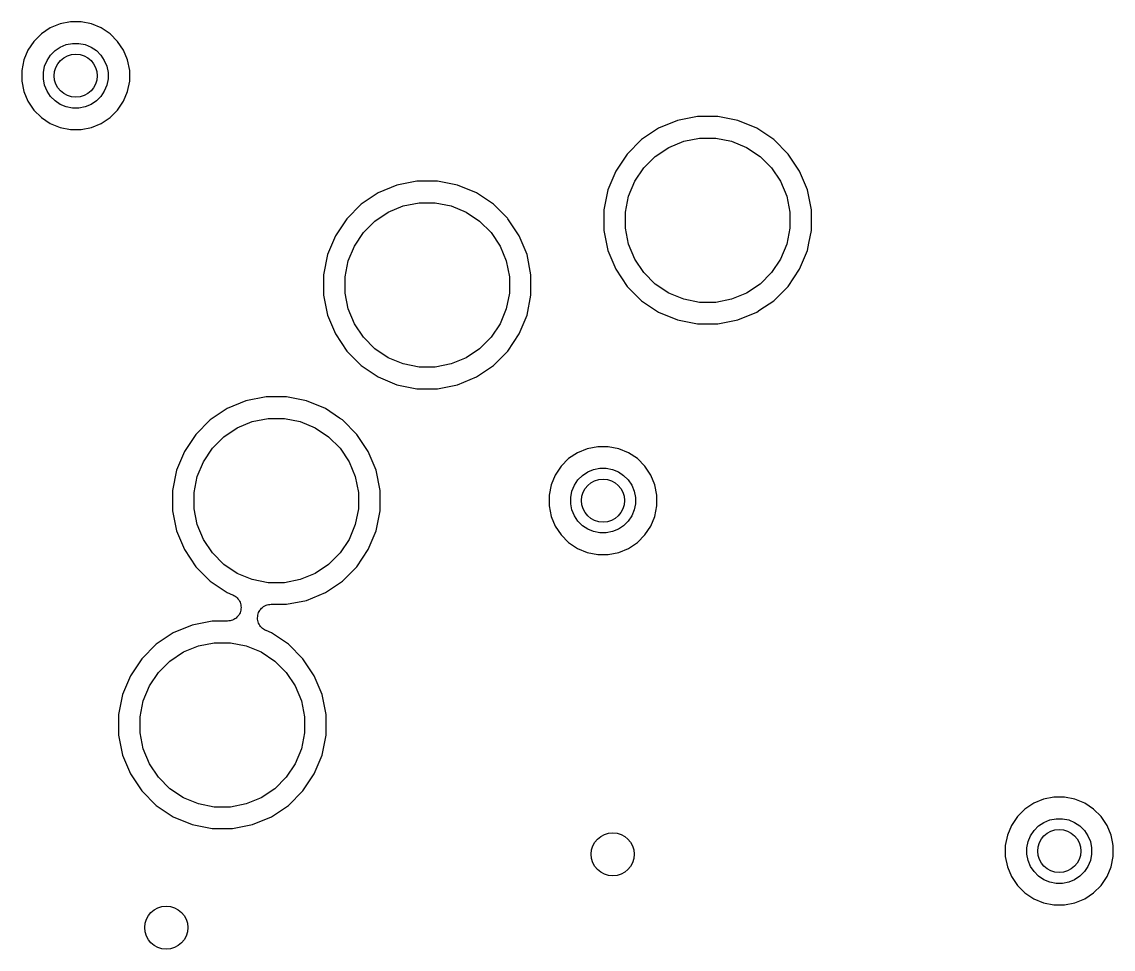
# Model space of a CAD drawing. Extents: x 76.5 to 170.2, y -170.2 to -83.1.
# Drawn here: x 106.06 to 116.18, y -112.77 to -104.17 of the extents above; entities that cross this region are included whole.
import ezdxf

# ---------------------------------------------------------------- set-up
doc = ezdxf.new("R2010")
doc.units = 0
doc.header["$MEASUREMENT"] = 0
doc.layers.add('BLACK', color=7, linetype='CONTINUOUS')

msp = doc.modelspace()

# ---------------------------------------------------------------- linework, layer by layer
at = {"layer": 'BLACK', "linetype": 'CONTINUOUS'}
for p, q in [((106.327, -104.223), (106.245, -104.277)), ((106.418, -104.185), (106.327, -104.223)), ((106.514, -104.166), (106.418, -104.185)), ((106.613, -104.166), (106.514, -104.166)), ((106.709, -104.185), (106.613, -104.166)), ((106.8, -104.223), (106.709, -104.185)), ((106.882, -104.277), (106.8, -104.223)), ((106.245, -104.277), (106.175, -104.347)), ((106.952, -104.347), (106.882, -104.277)), ((106.175, -104.347), (106.12, -104.429)), ((106.372, -104.433), (106.421, -104.4)), ((106.421, -104.4), (106.476, -104.377)), ((106.476, -104.377), (106.534, -104.366)), ((106.534, -104.366), (106.593, -104.366)), ((106.593, -104.366), (106.651, -104.377)), ((106.651, -104.377), (106.706, -104.4)), ((106.706, -104.4), (106.755, -104.433)), ((107.007, -104.429), (106.952, -104.347)), ((106.083, -104.52), (106.064, -104.616)), ((106.12, -104.429), (106.083, -104.52)), ((106.275, -104.578), (106.298, -104.524)), ((106.298, -104.524), (106.331, -104.474)), ((106.331, -104.474), (106.372, -104.433)), ((106.755, -104.433), (106.797, -104.474)), ((106.797, -104.474), (106.829, -104.524)), ((106.829, -104.524), (106.852, -104.578)), ((107.044, -104.52), (107.007, -104.429)), ((107.064, -104.616), (107.044, -104.52)), ((106.064, -104.616), (106.064, -104.715)), ((106.264, -104.636), (106.275, -104.578)), ((106.852, -104.578), (106.864, -104.636)), ((107.064, -104.715), (107.064, -104.616)), ((106.064, -104.715), (106.083, -104.812)), ((106.264, -104.695), (106.264, -104.636)), ((106.275, -104.753), (106.264, -104.695)), ((106.864, -104.695), (106.852, -104.753)), ((106.864, -104.636), (106.864, -104.695)), ((107.044, -104.812), (107.064, -104.715)), ((106.083, -104.812), (106.12, -104.903)), ((106.298, -104.808), (106.275, -104.753)), ((106.331, -104.857), (106.298, -104.808)), ((106.829, -104.808), (106.797, -104.857)), ((106.852, -104.753), (106.829, -104.808)), ((107.007, -104.903), (107.044, -104.812)), ((106.12, -104.903), (106.175, -104.984)), ((106.372, -104.899), (106.331, -104.857)), ((106.421, -104.932), (106.372, -104.899)), ((106.476, -104.954), (106.421, -104.932)), ((106.706, -104.932), (106.651, -104.954)), ((106.755, -104.899), (106.706, -104.932)), ((106.797, -104.857), (106.755, -104.899)), ((106.952, -104.984), (107.007, -104.903)), ((106.175, -104.984), (106.245, -105.054)), ((106.534, -104.966), (106.476, -104.954)), ((106.593, -104.966), (106.534, -104.966)), ((106.651, -104.954), (106.593, -104.966)), ((106.882, -105.054), (106.952, -104.984)), ((106.245, -105.054), (106.327, -105.109)), ((106.327, -105.109), (106.418, -105.146)), ((106.709, -105.146), (106.8, -105.109)), ((106.8, -105.109), (106.882, -105.054)), ((112.142, -105.081), (111.967, -105.153)), ((112.328, -105.044), (112.142, -105.081)), ((112.518, -105.044), (112.328, -105.044)), ((112.704, -105.081), (112.518, -105.044)), ((112.879, -105.153), (112.704, -105.081)), ((106.418, -105.146), (106.514, -105.166)), ((106.514, -105.166), (106.613, -105.166)), ((106.613, -105.166), (106.709, -105.146)), ((111.967, -105.153), (111.81, -105.258)), ((113.036, -105.258), (112.879, -105.153)), ((111.81, -105.258), (111.676, -105.392)), ((111.937, -105.414), (112.062, -105.33)), ((112.062, -105.33), (112.201, -105.273)), ((112.201, -105.273), (112.348, -105.244)), ((112.348, -105.244), (112.498, -105.244)), ((112.498, -105.244), (112.645, -105.273)), ((112.645, -105.273), (112.784, -105.33)), ((112.784, -105.33), (112.909, -105.414)), ((113.17, -105.392), (113.036, -105.258)), ((111.676, -105.392), (111.571, -105.55)), ((111.831, -105.52), (111.937, -105.414)), ((112.909, -105.414), (113.015, -105.52)), ((113.276, -105.55), (113.17, -105.392)), ((111.748, -105.645), (111.831, -105.52)), ((113.015, -105.52), (113.098, -105.645)), ((111.571, -105.55), (111.498, -105.725)), ((113.348, -105.725), (113.276, -105.55)), ((109.542, -105.681), (109.367, -105.753)), ((109.728, -105.644), (109.542, -105.681)), ((109.918, -105.644), (109.728, -105.644)), ((110.104, -105.681), (109.918, -105.644)), ((110.279, -105.753), (110.104, -105.681)), ((111.498, -105.725), (111.461, -105.911)), ((111.69, -105.783), (111.748, -105.645)), ((113.098, -105.645), (113.156, -105.783)), ((113.385, -105.911), (113.348, -105.725)), ((109.367, -105.753), (109.21, -105.858)), ((109.601, -105.873), (109.748, -105.844)), ((109.748, -105.844), (109.898, -105.844)), ((109.898, -105.844), (110.045, -105.873)), ((110.436, -105.858), (110.279, -105.753)), ((111.661, -105.931), (111.69, -105.783)), ((113.156, -105.783), (113.185, -105.931)), ((109.21, -105.858), (109.076, -105.992)), ((109.337, -106.014), (109.462, -105.93)), ((109.462, -105.93), (109.601, -105.873)), ((110.045, -105.873), (110.184, -105.93)), ((110.184, -105.93), (110.309, -106.014)), ((110.566, -105.988), (110.436, -105.858)), ((111.461, -105.911), (111.461, -106.1)), ((111.661, -106.081), (111.661, -105.931)), ((113.185, -105.931), (113.185, -106.081)), ((113.385, -106.1), (113.385, -105.911)), ((109.076, -105.992), (108.971, -106.15)), ((109.231, -106.12), (109.337, -106.014)), ((110.309, -106.014), (110.415, -106.12)), ((110.57, -105.992), (110.566, -105.988)), ((110.676, -106.15), (110.57, -105.992)), ((109.148, -106.245), (109.231, -106.12)), ((110.415, -106.12), (110.498, -106.245)), ((111.461, -106.1), (111.498, -106.286)), ((111.69, -106.228), (111.661, -106.081)), ((113.185, -106.081), (113.156, -106.228)), ((113.361, -106.219), (113.385, -106.1)), ((108.971, -106.15), (108.898, -106.325)), ((109.09, -106.383), (109.148, -106.245)), ((110.498, -106.245), (110.556, -106.383)), ((110.748, -106.325), (110.676, -106.15)), ((111.748, -106.367), (111.69, -106.228)), ((113.156, -106.228), (113.098, -106.367)), ((113.348, -106.286), (113.361, -106.219)), ((113.361, -106.219), (113.361, -106.219)), ((108.898, -106.325), (108.861, -106.511)), ((110.785, -106.511), (110.748, -106.325)), ((111.498, -106.286), (111.571, -106.461)), ((113.276, -106.461), (113.348, -106.286)), ((109.061, -106.531), (109.09, -106.383)), ((110.556, -106.383), (110.585, -106.531)), ((111.831, -106.491), (111.748, -106.367)), ((113.098, -106.367), (113.015, -106.491)), ((108.861, -106.511), (108.861, -106.7)), ((109.061, -106.681), (109.061, -106.531)), ((110.585, -106.531), (110.585, -106.681)), ((110.785, -106.7), (110.785, -106.511)), ((111.571, -106.461), (111.676, -106.619)), ((111.937, -106.598), (111.831, -106.491)), ((113.015, -106.491), (112.909, -106.598)), ((113.17, -106.619), (113.276, -106.461)), ((111.676, -106.619), (111.81, -106.753)), ((112.062, -106.681), (111.937, -106.598)), ((112.909, -106.598), (112.784, -106.681)), ((113.036, -106.753), (113.17, -106.619)), ((108.861, -106.7), (108.898, -106.886)), ((109.09, -106.828), (109.061, -106.681)), ((110.585, -106.681), (110.556, -106.828)), ((110.748, -106.886), (110.785, -106.7)), ((111.81, -106.753), (111.967, -106.858)), ((112.201, -106.738), (112.062, -106.681)), ((112.348, -106.768), (112.201, -106.738)), ((112.645, -106.738), (112.498, -106.768)), ((112.784, -106.681), (112.645, -106.738)), ((112.908, -106.838), (113.036, -106.753)), ((109.148, -106.967), (109.09, -106.828)), ((110.556, -106.828), (110.498, -106.967)), ((112.498, -106.768), (112.348, -106.768)), ((112.879, -106.858), (112.908, -106.838)), ((112.908, -106.838), (112.908, -106.838)), ((108.898, -106.886), (108.971, -107.061)), ((110.676, -107.061), (110.748, -106.886)), ((111.967, -106.858), (112.142, -106.931)), ((112.142, -106.931), (112.328, -106.968)), ((112.518, -106.968), (112.704, -106.931)), ((112.704, -106.931), (112.879, -106.858)), ((109.231, -107.091), (109.148, -106.967)), ((110.498, -106.967), (110.415, -107.091)), ((112.328, -106.968), (112.518, -106.968)), ((108.971, -107.061), (109.076, -107.219)), ((109.337, -107.198), (109.231, -107.091)), ((110.415, -107.091), (110.309, -107.198)), ((110.57, -107.219), (110.676, -107.061)), ((109.076, -107.219), (109.21, -107.353)), ((109.462, -107.281), (109.337, -107.198)), ((110.309, -107.198), (110.184, -107.281)), ((110.436, -107.353), (110.57, -107.219)), ((109.21, -107.353), (109.367, -107.458)), ((109.601, -107.338), (109.462, -107.281)), ((109.748, -107.368), (109.601, -107.338)), ((110.045, -107.338), (109.898, -107.368)), ((110.184, -107.281), (110.045, -107.338)), ((110.279, -107.458), (110.436, -107.353)), ((109.367, -107.458), (109.542, -107.531)), ((109.898, -107.368), (109.748, -107.368)), ((110.104, -107.531), (110.279, -107.458)), ((109.542, -107.531), (109.728, -107.568)), ((109.918, -107.568), (110.104, -107.531)), ((108.328, -107.644), (108.142, -107.681)), ((108.518, -107.644), (108.328, -107.644)), ((108.704, -107.681), (108.518, -107.644)), ((109.728, -107.568), (109.918, -107.568)), ((107.967, -107.753), (107.81, -107.858)), ((108.142, -107.681), (107.967, -107.753)), ((108.879, -107.753), (108.704, -107.681)), ((109.01, -107.841), (108.879, -107.753)), ((107.81, -107.858), (107.676, -107.992)), ((108.201, -107.873), (108.348, -107.844)), ((108.348, -107.844), (108.498, -107.844)), ((108.498, -107.844), (108.645, -107.873)), ((109.036, -107.858), (109.01, -107.841)), ((109.01, -107.841), (109.01, -107.841)), ((109.17, -107.992), (109.036, -107.858)), ((107.937, -108.014), (108.062, -107.93)), ((108.062, -107.93), (108.201, -107.873)), ((108.645, -107.873), (108.784, -107.93)), ((108.784, -107.93), (108.909, -108.014)), ((107.676, -107.992), (107.571, -108.15)), ((107.831, -108.12), (107.937, -108.014)), ((108.909, -108.014), (109.015, -108.12)), ((109.276, -108.15), (109.17, -107.992)), ((107.571, -108.15), (107.498, -108.325)), ((107.748, -108.245), (107.831, -108.12)), ((109.015, -108.12), (109.098, -108.245)), ((109.348, -108.325), (109.276, -108.15)), ((111.216, -108.163), (111.134, -108.217)), ((111.307, -108.125), (111.216, -108.163)), ((111.404, -108.106), (111.307, -108.125)), ((111.502, -108.106), (111.404, -108.106)), ((111.599, -108.125), (111.502, -108.106)), ((111.69, -108.163), (111.599, -108.125)), ((111.772, -108.217), (111.69, -108.163)), ((107.69, -108.383), (107.748, -108.245)), ((109.098, -108.245), (109.156, -108.383)), ((111.134, -108.217), (111.065, -108.287)), ((111.841, -108.287), (111.772, -108.217)), ((107.498, -108.325), (107.461, -108.511)), ((109.385, -108.511), (109.348, -108.325)), ((111.01, -108.369), (110.972, -108.46)), ((111.065, -108.287), (111.01, -108.369)), ((111.22, -108.414), (111.262, -108.373)), ((111.262, -108.373), (111.311, -108.34)), ((111.311, -108.34), (111.366, -108.317)), ((111.366, -108.317), (111.424, -108.306)), ((111.424, -108.306), (111.483, -108.306)), ((111.483, -108.306), (111.541, -108.317)), ((111.541, -108.317), (111.595, -108.34)), ((111.595, -108.34), (111.644, -108.373)), ((111.644, -108.373), (111.686, -108.414)), ((111.896, -108.369), (111.841, -108.287)), ((111.934, -108.46), (111.896, -108.369)), ((107.661, -108.531), (107.69, -108.383)), ((109.156, -108.383), (109.185, -108.531)), ((110.972, -108.46), (110.953, -108.556)), ((111.165, -108.518), (111.187, -108.464)), ((111.187, -108.464), (111.22, -108.414)), ((111.686, -108.414), (111.719, -108.464)), ((111.719, -108.464), (111.742, -108.518)), ((111.953, -108.556), (111.934, -108.46)), ((107.461, -108.511), (107.461, -108.7)), ((107.661, -108.681), (107.661, -108.531)), ((109.185, -108.531), (109.185, -108.681)), ((109.385, -108.7), (109.385, -108.511)), ((110.953, -108.556), (110.953, -108.655)), ((111.153, -108.576), (111.165, -108.518)), ((111.153, -108.635), (111.153, -108.576)), ((111.742, -108.518), (111.753, -108.576)), ((111.753, -108.576), (111.753, -108.635)), ((111.953, -108.655), (111.953, -108.556)), ((110.953, -108.655), (110.972, -108.752)), ((111.165, -108.693), (111.153, -108.635)), ((111.753, -108.635), (111.742, -108.693)), ((111.934, -108.752), (111.953, -108.655)), ((107.461, -108.7), (107.498, -108.886)), ((107.69, -108.828), (107.661, -108.681)), ((109.185, -108.681), (109.156, -108.828)), ((109.348, -108.886), (109.385, -108.7)), ((110.972, -108.752), (111.01, -108.843)), ((111.187, -108.748), (111.165, -108.693)), ((111.22, -108.797), (111.187, -108.748)), ((111.719, -108.748), (111.686, -108.797)), ((111.742, -108.693), (111.719, -108.748)), ((111.896, -108.843), (111.934, -108.752)), ((107.748, -108.967), (107.69, -108.828)), ((109.156, -108.828), (109.098, -108.967)), ((111.01, -108.843), (111.065, -108.924)), ((111.262, -108.839), (111.22, -108.797)), ((111.311, -108.872), (111.262, -108.839)), ((111.366, -108.894), (111.311, -108.872)), ((111.595, -108.872), (111.541, -108.894)), ((111.644, -108.839), (111.595, -108.872)), ((111.686, -108.797), (111.644, -108.839)), ((111.841, -108.924), (111.896, -108.843)), ((107.498, -108.886), (107.571, -109.061)), ((107.831, -109.091), (107.748, -108.967)), ((109.098, -108.967), (109.015, -109.091)), ((109.276, -109.061), (109.348, -108.886)), ((111.065, -108.924), (111.134, -108.994)), ((111.424, -108.906), (111.366, -108.894)), ((111.483, -108.906), (111.424, -108.906)), ((111.541, -108.894), (111.483, -108.906)), ((111.772, -108.994), (111.841, -108.924)), ((107.571, -109.061), (107.676, -109.219)), ((109.17, -109.219), (109.276, -109.061)), ((111.134, -108.994), (111.216, -109.049)), ((111.216, -109.049), (111.307, -109.086)), ((111.599, -109.086), (111.69, -109.049)), ((111.69, -109.049), (111.772, -108.994)), ((107.937, -109.198), (107.831, -109.091)), ((109.015, -109.091), (108.909, -109.198)), ((111.307, -109.086), (111.404, -109.106)), ((111.404, -109.106), (111.502, -109.106)), ((111.502, -109.106), (111.599, -109.086)), ((107.676, -109.219), (107.81, -109.353)), ((108.062, -109.281), (107.937, -109.198)), ((108.201, -109.338), (108.062, -109.281)), ((108.784, -109.281), (108.645, -109.338)), ((108.909, -109.198), (108.784, -109.281)), ((109.036, -109.353), (109.17, -109.219)), ((107.81, -109.353), (107.967, -109.458)), ((108.348, -109.368), (108.201, -109.338)), ((108.498, -109.368), (108.348, -109.368)), ((108.645, -109.338), (108.498, -109.368)), ((108.879, -109.458), (109.036, -109.353)), ((107.967, -109.458), (108.018, -109.479)), ((108.018, -109.479), (108.02, -109.48)), ((108.02, -109.48), (108.02, -109.48)), ((108.02, -109.48), (108.02, -109.48)), ((108.02, -109.48), (108.02, -109.48)), ((108.02, -109.48), (108.031, -109.486)), ((108.031, -109.486), (108.042, -109.492)), ((108.704, -109.531), (108.879, -109.458)), ((108.042, -109.492), (108.042, -109.492)), ((108.042, -109.492), (108.042, -109.492)), ((108.042, -109.492), (108.051, -109.5)), ((108.051, -109.5), (108.061, -109.508)), ((108.061, -109.508), (108.061, -109.508)), ((108.061, -109.508), (108.061, -109.508)), ((108.061, -109.508), (108.068, -109.517)), ((108.068, -109.517), (108.076, -109.527)), ((108.076, -109.527), (108.076, -109.527)), ((108.076, -109.527), (108.076, -109.527)), ((108.076, -109.527), (108.082, -109.538)), ((108.082, -109.538), (108.088, -109.549)), ((108.088, -109.549), (108.088, -109.549)), ((108.088, -109.549), (108.088, -109.549)), ((108.088, -109.549), (108.091, -109.561)), ((108.091, -109.561), (108.095, -109.573)), ((108.095, -109.573), (108.095, -109.573)), ((108.095, -109.573), (108.095, -109.573)), ((108.095, -109.573), (108.096, -109.585)), ((108.096, -109.585), (108.097, -109.598)), ((108.306, -109.589), (108.317, -109.583)), ((108.317, -109.583), (108.328, -109.577)), ((108.328, -109.577), (108.34, -109.574)), ((108.328, -109.577), (108.328, -109.577)), ((108.328, -109.577), (108.328, -109.577)), ((108.34, -109.574), (108.352, -109.57)), ((108.352, -109.57), (108.364, -109.569)), ((108.352, -109.57), (108.352, -109.57)), ((108.352, -109.57), (108.352, -109.57)), ((108.364, -109.569), (108.376, -109.568)), ((108.376, -109.568), (108.518, -109.568)), ((108.518, -109.568), (108.704, -109.531)), ((108.059, -109.687), (108.05, -109.695)), ((108.067, -109.677), (108.059, -109.687)), ((108.059, -109.687), (108.059, -109.687)), ((108.059, -109.687), (108.059, -109.687)), ((108.075, -109.668), (108.067, -109.677)), ((108.081, -109.657), (108.075, -109.668)), ((108.075, -109.668), (108.075, -109.668)), ((108.075, -109.668), (108.075, -109.668)), ((108.087, -109.646), (108.081, -109.657)), ((108.091, -109.634), (108.087, -109.646)), ((108.087, -109.646), (108.087, -109.646)), ((108.087, -109.646), (108.087, -109.646)), ((108.094, -109.622), (108.091, -109.634)), ((108.096, -109.61), (108.094, -109.622)), ((108.094, -109.622), (108.094, -109.622)), ((108.094, -109.622), (108.094, -109.622)), ((108.097, -109.598), (108.096, -109.61)), ((108.097, -109.598), (108.097, -109.598)), ((108.097, -109.598), (108.097, -109.598)), ((108.249, -109.694), (108.251, -109.682)), ((108.251, -109.682), (108.252, -109.669)), ((108.252, -109.669), (108.256, -109.657)), ((108.252, -109.669), (108.252, -109.669)), ((108.252, -109.669), (108.252, -109.669)), ((108.256, -109.657), (108.259, -109.645)), ((108.259, -109.645), (108.265, -109.634)), ((108.259, -109.645), (108.259, -109.645)), ((108.259, -109.645), (108.259, -109.645)), ((108.265, -109.634), (108.271, -109.624)), ((108.271, -109.623), (108.279, -109.614)), ((108.271, -109.624), (108.271, -109.623)), ((108.271, -109.624), (108.271, -109.624)), ((108.279, -109.614), (108.287, -109.605)), ((108.287, -109.604), (108.297, -109.597)), ((108.287, -109.605), (108.287, -109.604)), ((108.287, -109.605), (108.287, -109.605)), ((108.297, -109.597), (108.306, -109.589)), ((108.306, -109.589), (108.306, -109.589)), ((108.306, -109.589), (108.306, -109.589)), ((107.642, -109.761), (107.467, -109.833)), ((107.828, -109.724), (107.642, -109.761)), ((107.97, -109.724), (107.828, -109.724)), ((107.982, -109.722), (107.97, -109.724)), ((107.994, -109.721), (107.982, -109.722)), ((107.995, -109.721), (107.994, -109.721)), ((107.994, -109.721), (107.994, -109.721)), ((108.006, -109.718), (107.995, -109.721)), ((108.018, -109.714), (108.006, -109.718)), ((108.029, -109.708), (108.018, -109.714)), ((108.018, -109.714), (108.018, -109.714)), ((108.018, -109.714), (108.018, -109.714)), ((108.04, -109.703), (108.029, -109.708)), ((108.05, -109.695), (108.04, -109.702)), ((108.04, -109.702), (108.04, -109.703)), ((108.04, -109.703), (108.04, -109.703)), ((108.25, -109.706), (108.249, -109.694)), ((108.249, -109.694), (108.249, -109.694)), ((108.249, -109.694), (108.249, -109.694)), ((108.252, -109.718), (108.25, -109.706)), ((108.255, -109.73), (108.252, -109.718)), ((108.252, -109.718), (108.252, -109.718)), ((108.252, -109.718), (108.252, -109.718)), ((108.258, -109.742), (108.255, -109.73)), ((108.259, -109.742), (108.258, -109.742)), ((108.264, -109.753), (108.259, -109.742)), ((108.259, -109.742), (108.259, -109.742)), ((108.27, -109.764), (108.264, -109.753)), ((108.278, -109.774), (108.27, -109.764)), ((108.27, -109.764), (108.27, -109.764)), ((108.27, -109.764), (108.27, -109.764)), ((108.285, -109.783), (108.278, -109.774)), ((108.286, -109.784), (108.285, -109.783)), ((108.285, -109.783), (108.285, -109.783)), ((108.295, -109.791), (108.286, -109.784)), ((108.304, -109.799), (108.295, -109.791)), ((107.467, -109.833), (107.31, -109.938)), ((108.305, -109.799), (108.304, -109.799)), ((108.304, -109.799), (108.304, -109.799)), ((108.315, -109.805), (108.305, -109.799)), ((108.326, -109.811), (108.315, -109.805)), ((108.328, -109.812), (108.326, -109.811)), ((108.326, -109.811), (108.326, -109.811)), ((108.326, -109.811), (108.326, -109.811)), ((108.326, -109.811), (108.326, -109.811)), ((108.379, -109.833), (108.328, -109.812)), ((108.536, -109.938), (108.379, -109.833)), ((107.31, -109.938), (107.176, -110.072)), ((107.562, -110.01), (107.701, -109.953)), ((107.701, -109.953), (107.848, -109.924)), ((107.848, -109.924), (107.998, -109.924)), ((107.998, -109.924), (108.145, -109.953)), ((108.145, -109.953), (108.284, -110.01)), ((108.67, -110.072), (108.536, -109.938)), ((107.176, -110.072), (107.071, -110.23)), ((107.331, -110.2), (107.437, -110.094)), ((107.437, -110.094), (107.562, -110.01)), ((108.284, -110.01), (108.409, -110.094)), ((108.409, -110.094), (108.515, -110.2)), ((108.776, -110.23), (108.67, -110.072)), ((107.071, -110.23), (106.998, -110.405)), ((107.248, -110.325), (107.331, -110.2)), ((108.515, -110.2), (108.598, -110.325)), ((108.848, -110.405), (108.776, -110.23)), ((107.19, -110.463), (107.248, -110.325)), ((108.598, -110.325), (108.656, -110.463)), ((106.998, -110.405), (106.961, -110.591)), ((107.161, -110.611), (107.19, -110.463)), ((108.656, -110.463), (108.685, -110.611)), ((108.885, -110.591), (108.848, -110.405)), ((106.961, -110.591), (106.961, -110.78)), ((108.885, -110.78), (108.885, -110.591)), ((107.161, -110.761), (107.161, -110.611)), ((108.685, -110.611), (108.685, -110.761)), ((106.961, -110.78), (106.998, -110.966)), ((107.19, -110.908), (107.161, -110.761)), ((108.685, -110.761), (108.656, -110.908)), ((108.848, -110.966), (108.885, -110.78)), ((106.998, -110.966), (107.071, -111.141)), ((107.248, -111.047), (107.19, -110.908)), ((108.656, -110.908), (108.598, -111.047)), ((108.776, -111.141), (108.848, -110.966)), ((107.331, -111.171), (107.248, -111.047)), ((108.598, -111.047), (108.515, -111.171)), ((107.071, -111.141), (107.176, -111.299)), ((107.437, -111.278), (107.331, -111.171)), ((108.515, -111.171), (108.409, -111.278)), ((108.67, -111.299), (108.776, -111.141)), ((107.176, -111.299), (107.31, -111.433)), ((107.562, -111.361), (107.437, -111.278)), ((108.409, -111.278), (108.284, -111.361)), ((108.536, -111.433), (108.67, -111.299)), ((107.701, -111.418), (107.562, -111.361)), ((108.284, -111.361), (108.145, -111.418)), ((115.537, -111.375), (115.446, -111.413)), ((115.634, -111.356), (115.537, -111.375)), ((115.732, -111.356), (115.634, -111.356)), ((115.829, -111.375), (115.732, -111.356)), ((115.92, -111.413), (115.829, -111.375)), ((107.31, -111.433), (107.467, -111.538)), ((107.848, -111.448), (107.701, -111.418)), ((107.998, -111.448), (107.848, -111.448)), ((108.145, -111.418), (107.998, -111.448)), ((108.379, -111.538), (108.536, -111.433)), ((115.364, -111.467), (115.295, -111.537)), ((115.446, -111.413), (115.364, -111.467)), ((116.002, -111.467), (115.92, -111.413)), ((116.071, -111.537), (116.002, -111.467)), ((107.467, -111.538), (107.642, -111.611)), ((107.642, -111.611), (107.828, -111.648)), ((108.018, -111.648), (108.204, -111.611)), ((108.204, -111.611), (108.379, -111.538)), ((115.295, -111.537), (115.24, -111.619)), ((115.492, -111.623), (115.541, -111.59)), ((115.541, -111.59), (115.596, -111.567)), ((115.596, -111.567), (115.654, -111.556)), ((115.654, -111.556), (115.713, -111.556)), ((115.713, -111.556), (115.771, -111.567)), ((115.771, -111.567), (115.825, -111.59)), ((115.825, -111.59), (115.874, -111.623)), ((116.126, -111.619), (116.071, -111.537)), ((107.828, -111.648), (108.018, -111.648)), ((115.202, -111.71), (115.183, -111.806)), ((115.24, -111.619), (115.202, -111.71)), ((115.417, -111.714), (115.45, -111.664)), ((115.45, -111.664), (115.492, -111.623)), ((115.874, -111.623), (115.916, -111.664)), ((115.916, -111.664), (115.949, -111.714)), ((116.164, -111.71), (116.126, -111.619)), ((116.176, -111.769), (116.164, -111.71)), ((115.183, -111.806), (115.183, -111.905)), ((115.383, -111.826), (115.395, -111.768)), ((115.395, -111.768), (115.417, -111.714)), ((115.949, -111.714), (115.972, -111.768)), ((115.972, -111.768), (115.983, -111.826)), ((116.183, -111.806), (116.176, -111.769)), ((116.176, -111.769), (116.176, -111.769)), ((116.183, -111.905), (116.183, -111.806)), ((115.183, -111.905), (115.202, -112.002)), ((115.383, -111.885), (115.383, -111.826)), ((115.395, -111.943), (115.383, -111.885)), ((115.983, -111.885), (115.972, -111.943)), ((115.983, -111.826), (115.983, -111.885)), ((116.164, -112.002), (116.183, -111.905)), ((115.202, -112.002), (115.24, -112.093)), ((115.417, -111.998), (115.395, -111.943)), ((115.45, -112.047), (115.417, -111.998)), ((115.949, -111.998), (115.916, -112.047)), ((115.972, -111.943), (115.949, -111.998)), ((116.126, -112.093), (116.164, -112.002)), ((115.24, -112.093), (115.295, -112.174)), ((115.492, -112.089), (115.45, -112.047)), ((115.541, -112.122), (115.492, -112.089)), ((115.874, -112.089), (115.825, -112.122)), ((115.916, -112.047), (115.874, -112.089)), ((116.071, -112.174), (116.126, -112.093)), ((115.295, -112.174), (115.364, -112.244)), ((115.596, -112.144), (115.541, -112.122)), ((115.654, -112.156), (115.596, -112.144)), ((115.713, -112.156), (115.654, -112.156)), ((115.771, -112.144), (115.713, -112.156)), ((115.825, -112.122), (115.771, -112.144)), ((116.002, -112.244), (116.071, -112.174)), ((115.364, -112.244), (115.446, -112.299)), ((115.446, -112.299), (115.537, -112.336)), ((115.829, -112.336), (115.92, -112.299)), ((115.92, -112.299), (116.002, -112.244)), ((115.537, -112.336), (115.634, -112.356)), ((115.634, -112.356), (115.732, -112.356)), ((115.732, -112.356), (115.829, -112.336))]:
    msp.add_line(p, q, dxfattribs=at)
at = {"layer": 'BLACK'}
for centre in [(106.564, -104.666), (111.453, -108.606), (111.543, -111.886), (115.683, -111.856), (107.403, -112.566)]:
    msp.add_circle(centre, 0.2, dxfattribs=at)

doc.saveas('drawing.dxf')
